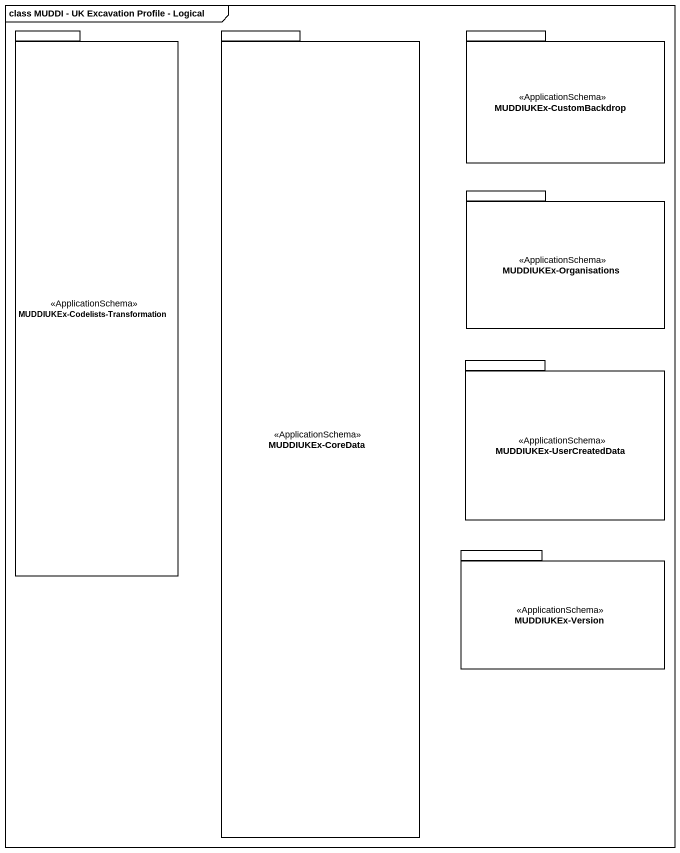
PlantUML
@startuml
mainframe class MUDDI - UK Excavation Profile - Logical
package "MUDDIUKEx-Codelists-Transformation" as MUDDIUKEx_Codelists <<ApplicationSchema>> {
}
package "MUDDIUKEx-CoreData" as MUDDIUKEx_CoreData <<ApplicationSchema>> {
}
package "MUDDIUKEx-CustomBackdrop" as MUDDIUKEx_CustomBackdrop <<ApplicationSchema>> {
}
package "MUDDIUKEx-Organisations" as MUDDIUKEx_Organisations <<ApplicationSchema>> {
}
package "MUDDIUKEx-UserCreatedData" as MUDDIUKEx_UserCreatedData <<ApplicationSchema>> {
}
package "MUDDIUKEx-Version" as MUDDIUKEx_Version <<ApplicationSchema>> {
}
@enduml
